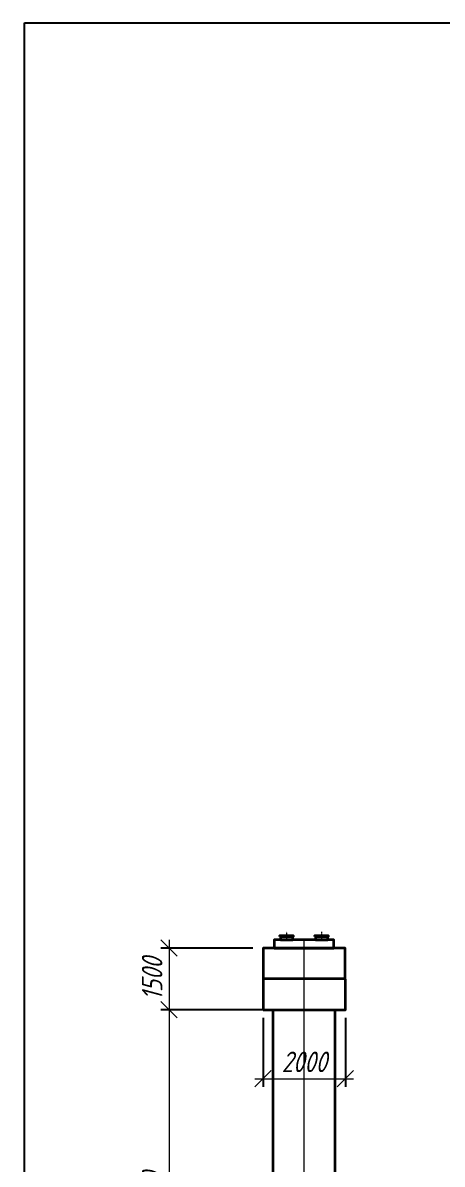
# Model space of a CAD drawing. Header units: millimetres. Extents: x 263685 to 14136308, y -2404013 to 2433772.
# Drawn here: x 6286472 to 6296667, y 86556 to 114313 of the extents above; entities that cross this region are included whole.
import ezdxf
from ezdxf import colors
from ezdxf.entities.mleader import LeaderData, LeaderLine
from ezdxf.math import Vec2, Vec3

# ---------------------------------------------------------------- set-up
doc = ezdxf.new("R2010")
doc.units = ezdxf.units.MM
doc.linetypes.add('осевая', pattern=[2, 1.25, -0.25, 0.25, -0.25])
for name, color, linetype, lineweight in [('1-Бетон', 106, 'Continuous', 35), ('ИС_Выноски', 3, 'Continuous', 18), ('ИС_Ось', 3, 'осевая', 18), ('ИС_Размер', 3, 'Continuous', 18)]:
    doc.layers.add(name, color=color, linetype=linetype, lineweight=lineweight)
doc.styles.add('0', font='isocpeur.ttf', dxfattribs={"width": 0.8, "oblique": 15})
doc.dimstyles.new('М200', dxfattribs={"dimscale": 200, "dimtxt": 2.5, "dimasz": 2, "dimexe": 1, "dimexo": 1, "dimgap": 0.8, "dimtad": 1, "dimdec": 0, "dimzin": 0, "dimdsep": 46, "dimtxsty": '0', "dimblk": 'OBLIQUE', "dimcen": 0.09, "dimdle": 1, "dimclrd": 256, "dimclre": 256, "dimclrt": 256, "dimadec": 4, "dimazin": 0, "dimtfac": 1, "dimtdec": 0, "dimtmove": 1, "dimatfit": 2, "dimfxl": 1, "dimtolj": 1, "dimtzin": 0, "dimlwd": -1, "dimarcsym": 0})

# ---------------------------------------------------------------- blocks, each defined once
blk = doc.blocks.new('_OBLIQUE')
at = {"color": 0, "linetype": 'ByBlock', "lineweight": -2}
blk.add_line((0.5, 0.5), (-0.5, -0.5), dxfattribs=at)
blk = doc.blocks.new('*D111')
at = {"layer": 'Defpoints', "color": 0, "linetype": 'Continuous', "transparency": 16777216}
for p in [(6292561, 90312), (6290026, 81312), (6292110, 81312)]:
    blk.add_point(p, dxfattribs=at)
at = {"layer": 'ИС_Размер', "transparency": 16777216}
blk.add_line((6290026, 90512), (6290026, 81112), dxfattribs=at)
at = {"layer": 'ИС_Размер', "lineweight": -2, "transparency": 16777216}
for p, q in [((6292361, 90312), (6289826, 90312)), ((6291910, 81312), (6289826, 81312))]:
    blk.add_line(p, q, dxfattribs=at)
at = {"layer": 'ИС_Размер', "linetype": 'Continuous', "transparency": 16777216, "xscale": 400, "yscale": 400, "zscale": 400}
for p, rotation in [((6290026, 90312), 90), ((6290026, 81312), 270)]:
    blk.add_blockref('_OBLIQUE', p, dxfattribs=dict(at, rotation=rotation))
at = {"layer": 'ИС_Размер', "linetype": 'Continuous', "transparency": 16777216, "insert": (6289616, 85812), "char_height": 500, "attachment_point": 5, "rotation": 90, "style": '0'}
blk.add_mtext('\\A1;9000', dxfattribs=at)
blk = doc.blocks.new('*D115')
at = {"layer": 'Defpoints', "color": 0, "linetype": 'Continuous', "transparency": 16777216}
for p in [(6292261, 91812), (6290026, 90312), (6292561, 90312)]:
    blk.add_point(p, dxfattribs=at)
at = {"layer": 'ИС_Размер', "transparency": 16777216}
blk.add_line((6290026, 92012), (6290026, 90112), dxfattribs=at)
at = {"layer": 'ИС_Размер', "lineweight": -2, "transparency": 16777216}
for p, q in [((6292061, 91812), (6289826, 91812)), ((6292361, 90312), (6289826, 90312))]:
    blk.add_line(p, q, dxfattribs=at)
at = {"layer": 'ИС_Размер', "linetype": 'Continuous', "transparency": 16777216, "xscale": 400, "yscale": 400, "zscale": 400}
for p, rotation in [((6290026, 91812), 90), ((6290026, 90312), 270)]:
    blk.add_blockref('_OBLIQUE', p, dxfattribs=dict(at, rotation=rotation))
at = {"layer": 'ИС_Размер', "linetype": 'Continuous', "transparency": 16777216, "insert": (6289616, 91062), "char_height": 500, "attachment_point": 5, "rotation": 90, "style": '0'}
blk.add_mtext('\\A1;1500', dxfattribs=at)
blk = doc.blocks.new('*D277')
at = {"layer": 'Defpoints', "color": 0, "linetype": 'Continuous', "transparency": 16777216}
for p in [(6292313, 90312, 5778), (6294313, 90312, 5778), (6294313, 88634)]:
    blk.add_point(p, dxfattribs=at)
at = {"layer": 'ИС_Размер', "lineweight": -2, "transparency": 16777216}
for p, q in [((6292313, 90112), (6292313, 88434)), ((6294313, 90112), (6294313, 88434))]:
    blk.add_line(p, q, dxfattribs=at)
at = {"layer": 'ИС_Размер', "transparency": 16777216}
blk.add_line((6292113, 88634), (6294513, 88634), dxfattribs=at)
at = {"layer": 'ИС_Размер', "linetype": 'Continuous', "transparency": 16777216, "xscale": 400, "yscale": 400, "zscale": 400, "rotation": 180}
blk.add_blockref('_OBLIQUE', (6292313, 88634), dxfattribs=at)
at = {"layer": 'ИС_Размер', "linetype": 'Continuous', "transparency": 16777216, "xscale": 400, "yscale": 400, "zscale": 400}
blk.add_blockref('_OBLIQUE', (6294313, 88634), dxfattribs=at)
at = {"layer": 'ИС_Размер', "linetype": 'Continuous', "transparency": 16777216, "insert": (6293313, 89044), "char_height": 500, "attachment_point": 5, "style": '0'}
blk.add_mtext('\\A1;2000', dxfattribs=at)
blk = doc.blocks.new('_None')

msp = doc.modelspace()

# ---------------------------------------------------------------- linework, layer by layer
at = {"color": 1}
msp.add_lwpolyline([(6286513.1639, 114312.7194), (6391182.3674, 114312.7194), (6391182.3674, 43104.2229), (6286513.1639, 43104.2229)], close=True, dxfattribs=at)
at = {"layer": '1-Бетон', "elevation": 5778.159}
for points in [[(6292586.248, 91811.5642), (6294036.2142, 91811.5642), (6294036.2271, 92012.0823), (6292586.2351, 92012.0823)], [(6292715.9377, 92090.0823), (6293055.9377, 92090.0823), (6293055.9377, 92110.0823), (6292715.9377, 92110.0823)], [(6292735.9377, 92012.0823), (6293035.9377, 92012.0823), (6293035.9377, 92090.0823), (6292735.9377, 92090.0823)], [(6293565.9635, 92090.0829), (6293905.9635, 92090.0829), (6293905.9635, 92110.0829), (6293565.9635, 92110.0829)], [(6293585.9635, 92012.0829), (6293885.9635, 92012.0829), (6293885.9635, 92090.0829), (6293585.9635, 92090.0829)], [(6292312.6716, 90311.5642), (6294313.0707, 90311.5642), (6294312.2724, 91811.5642), (6292312.6716, 91811.5642)]]:
    msp.add_lwpolyline(points, close=True, dxfattribs=at)
for points in [[(6294312.671, 91062.6286), (6292312.6716, 91061.5642)], [(6294060.8094, 90311.5642), (6294060.4548, 81311.5642), (6292560.4548, 81311.5642), (6292560.8094, 90311.5642)]]:
    msp.add_lwpolyline(points, dxfattribs=at)
at = {"layer": 'ИС_Ось', "elevation": 5778.159}
for points in [[(6292885.8094, 92210.2248), (6292885.8094, 92005.0306)], [(6293735.8352, 92209.9656), (6293735.8352, 92004.7714)]]:
    msp.add_lwpolyline(points, dxfattribs=at)
at = {"layer": 'ИС_Размер', "linetype": 'Continuous', "elevation": 5778.159, "flags": 128}
msp.add_lwpolyline([(6293311.2311, 74311.5642), (6293311.2311, 92012.0823)], dxfattribs=at)

# ---------------------------------------------------------------- dimensions: what is measured, and where the dimension line sits
at = {"layer": 'ИС_Размер', "linetype": 'Continuous'}
for base, p1, p2, picture, middle in [((6290025.9252, 90311.5642, 5778.159), (6292260.8094, 91811.5642, 5778.159), (6292560.8094, 90311.5642, 5778.159), '*D115', (6289615.9252, 91061.5642, 5778.159)), ((6290025.9252, 81311.5642, 5778.159), (6292560.8094, 90311.5642, 5778.159), (6292110.4548, 81311.5642, 5778.159), '*D111', (6289615.9252, 85811.5642, 5778.159))]:
    dim = msp.add_linear_dim(base=base, p1=p1, p2=p2, angle=90, dimstyle='М200', dxfattribs=at)
    dim.commit()
    dim.dimension.update_dxf_attribs({"geometry": picture, "text_midpoint": middle})
dim = msp.add_linear_dim(base=(6294313.0707, 88634.1485), p1=(6292312.6716, 90311.5642, 5778.159), p2=(6294313.0707, 90311.5642, 5778.159), dimstyle='М200', dxfattribs=at)
dim.commit()
dim.dimension.update_dxf_attribs({"geometry": '*D277', "text_midpoint": (6293312.8711, 89044.1485)})

# ---------------------------------------------------------------- leaders
at = {"layer": 'ИС_Выноски'}
ml = msp.add_multileader_mtext('Standard', dxfattribs=at)
ml.set_content('Ось разделительной полосы', color=256, style='0')
ml.set_leader_properties(color=256, linetype='ByLayer', lineweight=-1)
ml.set_arrow_properties(name='NONE')
ml.build(insert=Vec2(0, 0))
ml.multileader.update_dxf_attribs({"text_left_attachment_type": 6, "text_right_attachment_type": 6, "dogleg_length": 0.36, "arrow_head_size": 1200, "scale": 200})
ctx = ml.context
ctx.base_point, ctx.scale, ctx.char_height, ctx.arrow_head_size, ctx.landing_gap_size, ctx.plane_origin = Vec3(6306088.7959, 101806.0331, 5778.159), 200, 600, 1200, 100, Vec3(6319699.6081, 90756.1387, 5778.159)
ctx.left_attachment, ctx.right_attachment, ctx.text_align_type = 6, 6, 1
notes = []
notes.append((ctx, [(1, (1, 1, 0), (6312634.6071, 101806.0331, 5778.159), (-1, 0), 161.0417, [(1, [(6312631.6488, 96257.1481, 5778.159)], 0, [])])]))
ctx.mtext.insert, ctx.mtext.width, ctx.mtext.alignment, ctx.mtext.flow_direction = Vec3(6309281.1806, 102526.0331, 5778.159), 8198.503535, 2, 5
ml = msp.add_multileader_mtext('Standard', dxfattribs=at)
ml.set_content('Ось разделительной полосы', color=256, style='0')
ml.set_leader_properties(color=256, linetype='ByLayer', lineweight=-1)
ml.set_arrow_properties(name='NONE')
ml.build(insert=Vec2(0, 0))
ml.multileader.update_dxf_attribs({"text_left_attachment_type": 6, "text_right_attachment_type": 6, "dogleg_length": 0.36, "arrow_head_size": 1200, "scale": 200})
ctx = ml.context
ctx.base_point, ctx.scale, ctx.char_height, ctx.arrow_head_size, ctx.landing_gap_size, ctx.plane_origin = Vec3(6346405.089, 96115.1883), 200, 600, 1200, 100, Vec3(6360015.9012, 85065.2939)
ctx.left_attachment, ctx.right_attachment, ctx.text_align_type = 6, 6, 1
notes.append((ctx, [(1, (1, 1, 0), (6352950.9002, 96115.1883), (-1, 0), 161.0417, [(1, [(6352947.9419, 90566.3033)], 0, [])])]))
ctx.mtext.insert, ctx.mtext.width, ctx.mtext.alignment, ctx.mtext.flow_direction = Vec3(6349597.4737, 96835.1883), 8198.503535, 2, 5
for ctx, leaders in notes:
    for number, flags, end, landing, length, lines in leaders:
        leader = LeaderData()
        leader.index, (leader.has_last_leader_line, leader.has_dogleg_vector, leader.attachment_direction) = number, flags
        leader.last_leader_point, leader.dogleg_vector, leader.dogleg_length = Vec3(end), Vec3(landing), length
        for number, points, colour, breaks in lines:
            line = LeaderLine()
            line.index, line.vertices, line.color, line.breaks = number, Vec3.list(points), colors.encode_raw_color(colour), breaks
            leader.lines.append(line)
        ctx.leaders.append(leader)

doc.saveas('drawing.dxf')
